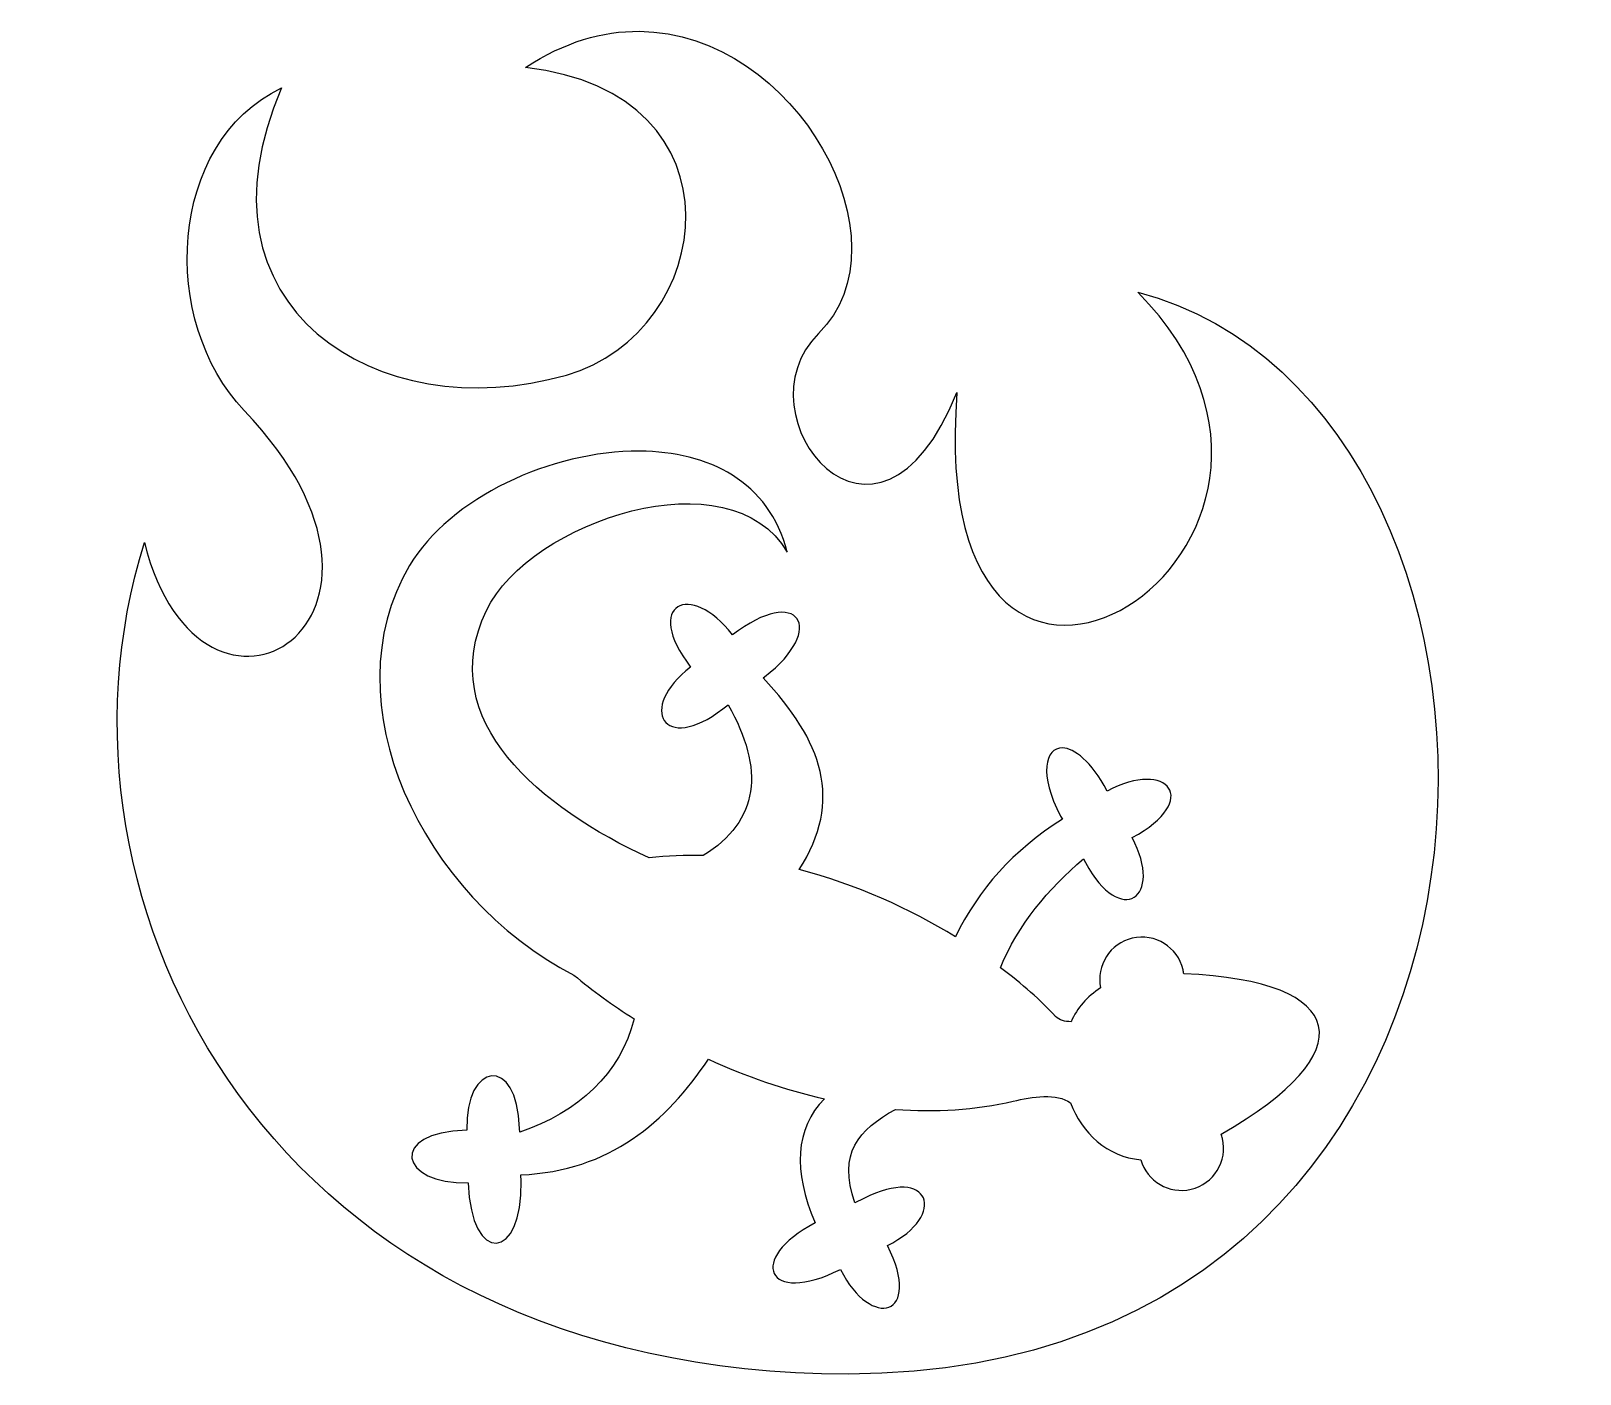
# Model space of a CAD drawing. Header units: centimetres. Extents: x -10.4 to 12.2, y -10 to 9.6.
import ezdxf

# ---------------------------------------------------------------- set-up
doc = ezdxf.new("R2010")
doc.units = ezdxf.units.CM
doc.header["$MEASUREMENT"] = 0
doc.layers.add('Layer 1', color=7, linetype='Continuous')

msp = doc.modelspace()

# ---------------------------------------------------------------- linework, layer by layer
at = {"layer": 'Layer 1'}
for points, knots in [([(-1.53386, 9.54978), (-2.06256, 9.55425), (-2.62424, 9.3973), (-3.19022, 9.01998), (-3.19022, 9.01998), (0.06456, 8.65573), (-0.41456, 5.16549), (-2.59595, 4.5409), (-2.59595, 4.5409), (-5.35361, 3.75152), (-8.13353, 5.54247), (-6.74292, 8.72481), (-6.74292, 8.72481), (-8.41581, 7.92438), (-8.52114, 5.31574), (-7.28849, 4.02435), (-7.28849, 4.02435), (-4.35739, 0.95381), (-7.91384, -1.20153), (-8.74202, 2.10048), (-8.74202, 2.10048), (-10.3944, -3.19393), (-6.85133, -10.01481), (1.51016, -10.01489), (1.51016, -10.01489), (12.08159, -10.01481), (12.16946, 4.04627), (5.72696, 5.74935), (5.72696, 5.74935), (9.36121, 2.0527), (2.58249, -2.2624), (3.09412, 4.28798), (3.09412, 4.28798), (1.92628, 1.37502), (-0.12996, 3.95536), (1.07664, 5.1458), (1.07664, 5.1458), (2.42348, 6.47472), (0.75726, 9.53017), (-1.53377, 9.54982), (-1.53377, 9.54982), (-1.53377, 9.54982), (-1.53386, 9.54978), (-1.53386, 9.54978)], [0, 0, 0, 0, 0.08333333, 0.08333333, 0.08333333, 0.08333333, 0.16666667, 0.16666667, 0.16666667, 0.16666667, 0.25, 0.25, 0.25, 0.25, 0.33333333, 0.33333333, 0.33333333, 0.33333333, 0.41666667, 0.41666667, 0.41666667, 0.41666667, 0.5, 0.5, 0.5, 0.5, 0.58333333, 0.58333333, 0.58333333, 0.58333333, 0.66666667, 0.66666667, 0.66666667, 0.66666667, 0.75, 0.75, 0.75, 0.75, 0.83333333, 0.83333333, 0.83333333, 0.83333333, 1, 1, 1, 1]), ([(-1.52859, 3.43142), (-0.52689, 3.42467), (0.35969, 2.99582), (0.62198, 1.95816), (0.62198, 1.95816), (-0.20283, 3.38327), (-3.12776, 2.42378), (-3.75952, 1.10953), (-3.75952, 1.10953), (-4.53372, -0.50061), (-2.9574, -1.77548), (-1.39023, -2.49448), (-1.39023, -2.49448), (-1.12693, -2.46433), (-0.863, -2.45337), (-0.60085, -2.46159), (-0.60085, -2.46159), (0.21544, -1.95123), (0.29374, -1.20962), (-0.23715, -0.26224), (-0.23715, -0.26224), (-0.23715, -0.26224), (-0.31752, -0.3241), (-0.31752, -0.3241), (-0.31752, -0.3241), (-1.17796, -0.9855), (-1.57168, -0.31832), (-0.78537, 0.28599), (-0.78537, 0.28599), (-1.49042, 1.20323), (-0.78596, 1.54968), (-0.1752, 0.75515), (-0.1752, 0.75515), (0.78846, 1.49604), (1.20664, 0.84792), (0.29257, 0.14498), (0.29257, 0.14498), (0.29257, 0.14498), (0.26883, 0.1279), (0.26883, 0.1279), (0.26883, 0.1279), (1.1331, -0.79178), (1.44675, -1.65146), (0.79332, -2.66573), (0.79332, -2.66573), (1.62669, -2.87876), (2.40785, -3.23744), (3.07039, -3.64474), (3.07039, -3.64474), (3.41178, -2.94939), (3.9089, -2.38586), (4.62926, -1.93036), (4.62926, -1.93036), (4.62926, -1.93036), (4.6043, -1.88431), (4.6043, -1.88431), (4.6043, -1.88431), (4.28129, -1.28068), (4.37798, -0.88712), (4.63065, -0.89201), (4.63065, -0.89201), (4.80354, -0.89538), (5.04862, -1.08514), (5.2816, -1.52057), (5.2816, -1.52057), (6.16536, -1.04795), (6.66513, -1.6534), (5.6453, -2.19922), (5.6453, -2.19922), (6.11311, -3.07353), (5.47861, -3.51975), (4.96665, -2.56292), (4.96665, -2.56292), (4.96665, -2.56292), (4.93772, -2.50768), (4.93772, -2.50768), (4.93772, -2.50768), (4.42146, -2.95453), (3.98148, -3.46194), (3.72935, -4.09421), (3.72935, -4.09421), (4.04308, -4.33128), (4.31456, -4.57282), (4.53054, -4.80314), (4.53054, -4.80314), (4.58679, -4.86319), (4.66687, -4.88301), (4.75584, -4.8809), (4.75584, -4.8809), (4.84629, -4.68495), (4.98827, -4.5132), (5.1868, -4.38804), (5.1868, -4.38804), (5.11878, -4.06229), (5.32216, -3.74076), (5.64803, -3.66461), (5.64803, -3.66461), (5.97863, -3.58736), (6.31007, -3.79255), (6.38723, -4.12319), (6.38723, -4.12319), (6.39199, -4.14343), (6.39516, -4.16367), (6.39777, -4.18391), (6.39777, -4.18391), (8.82631, -4.28267), (9.02551, -5.33391), (6.94203, -6.51757), (6.94203, -6.51757), (6.94962, -6.53899), (6.95649, -6.56083), (6.96185, -6.58348), (6.96185, -6.58348), (7.03902, -6.91408), (6.83387, -7.24552), (6.50323, -7.32268), (6.50323, -7.32268), (6.18254, -7.39765), (5.86261, -7.20642), (5.77313, -6.89316), (5.77313, -6.89316), (5.27766, -6.85057), (4.91763, -6.49973), (4.74529, -6.06287), (4.74529, -6.06287), (4.55785, -5.91722), (4.18214, -5.97643), (3.91386, -6.03926), (3.91386, -6.03926), (3.36078, -6.16846), (2.78144, -6.20304), (2.19678, -6.1591), (2.19678, -6.1591), (1.65922, -6.45756), (1.3562, -6.79529), (1.60516, -7.52167), (1.60516, -7.52167), (1.60516, -7.52167), (1.73559, -7.45576), (1.73559, -7.45576), (1.73559, -7.45576), (2.70469, -6.96724), (2.96782, -7.69738), (2.08221, -8.14365), (2.08221, -8.14365), (2.6029, -9.17664), (1.84683, -9.38508), (1.39563, -8.49027), (1.39563, -8.49027), (0.31849, -9.03322), (0.02466, -8.33214), (1.02666, -7.81419), (1.02666, -7.81419), (0.70821, -7.04471), (0.73148, -6.44736), (1.16371, -6.00362), (1.16371, -6.00362), (0.58601, -5.87416), (0.0159, -5.67694), (-0.52697, -5.42777), (-0.52697, -5.42777), (-1.14245, -6.34463), (-1.96131, -7.05815), (-3.25735, -7.1131), (-3.25735, -7.1131), (-3.25735, -7.1131), (-3.25469, -7.20671), (-3.25469, -7.20671), (-3.25469, -7.20671), (-3.22235, -8.35937), (-3.9901, -8.44413), (-4.02426, -7.22906), (-4.02426, -7.22906), (-5.02609, -7.25752), (-5.20256, -6.49226), (-4.04669, -6.45949), (-4.04669, -6.45949), (-4.07503, -5.46833), (-3.30778, -5.35342), (-3.27712, -6.43841), (-3.27712, -6.43841), (-3.27712, -6.43841), (-3.27577, -6.48851), (-3.27577, -6.48851), (-3.27577, -6.48851), (-2.42672, -6.21273), (-1.80411, -5.62736), (-1.60879, -4.84), (-1.60879, -4.84), (-1.91957, -4.64265), (-2.21407, -4.42844), (-2.48643, -4.20225), (-2.48643, -4.20225), (-4.70328, -3.05773), (-6.05772, -0.2253), (-4.87946, 1.76452), (-4.87946, 1.76452), (-4.29484, 2.75167), (-2.81627, 3.44011), (-1.52837, 3.43142), (-1.52837, 3.43142), (-1.52837, 3.43142), (-1.52859, 3.43142), (-1.52859, 3.43142)], [0, 0, 0, 0, 0.01923077, 0.01923077, 0.01923077, 0.01923077, 0.03846154, 0.03846154, 0.03846154, 0.03846154, 0.05769231, 0.05769231, 0.05769231, 0.05769231, 0.07692308, 0.07692308, 0.07692308, 0.07692308, 0.09615385, 0.09615385, 0.09615385, 0.09615385, 0.11538462, 0.11538462, 0.11538462, 0.11538462, 0.13461538, 0.13461538, 0.13461538, 0.13461538, 0.15384615, 0.15384615, 0.15384615, 0.15384615, 0.17307692, 0.17307692, 0.17307692, 0.17307692, 0.19230769, 0.19230769, 0.19230769, 0.19230769, 0.21153846, 0.21153846, 0.21153846, 0.21153846, 0.23076923, 0.23076923, 0.23076923, 0.23076923, 0.25, 0.25, 0.25, 0.25, 0.26923077, 0.26923077, 0.26923077, 0.26923077, 0.28846154, 0.28846154, 0.28846154, 0.28846154, 0.30769231, 0.30769231, 0.30769231, 0.30769231, 0.32692308, 0.32692308, 0.32692308, 0.32692308, 0.34615385, 0.34615385, 0.34615385, 0.34615385, 0.36538462, 0.36538462, 0.36538462, 0.36538462, 0.38461538, 0.38461538, 0.38461538, 0.38461538, 0.40384615, 0.40384615, 0.40384615, 0.40384615, 0.42307692, 0.42307692, 0.42307692, 0.42307692, 0.44230769, 0.44230769, 0.44230769, 0.44230769, 0.46153846, 0.46153846, 0.46153846, 0.46153846, 0.48076923, 0.48076923, 0.48076923, 0.48076923, 0.5, 0.5, 0.5, 0.5, 0.51923077, 0.51923077, 0.51923077, 0.51923077, 0.53846154, 0.53846154, 0.53846154, 0.53846154, 0.55769231, 0.55769231, 0.55769231, 0.55769231, 0.57692308, 0.57692308, 0.57692308, 0.57692308, 0.59615385, 0.59615385, 0.59615385, 0.59615385, 0.61538462, 0.61538462, 0.61538462, 0.61538462, 0.63461538, 0.63461538, 0.63461538, 0.63461538, 0.65384615, 0.65384615, 0.65384615, 0.65384615, 0.67307692, 0.67307692, 0.67307692, 0.67307692, 0.69230769, 0.69230769, 0.69230769, 0.69230769, 0.71153846, 0.71153846, 0.71153846, 0.71153846, 0.73076923, 0.73076923, 0.73076923, 0.73076923, 0.75, 0.75, 0.75, 0.75, 0.76923077, 0.76923077, 0.76923077, 0.76923077, 0.78846154, 0.78846154, 0.78846154, 0.78846154, 0.80769231, 0.80769231, 0.80769231, 0.80769231, 0.82692308, 0.82692308, 0.82692308, 0.82692308, 0.84615385, 0.84615385, 0.84615385, 0.84615385, 0.86538462, 0.86538462, 0.86538462, 0.86538462, 0.88461538, 0.88461538, 0.88461538, 0.88461538, 0.90384615, 0.90384615, 0.90384615, 0.90384615, 0.92307692, 0.92307692, 0.92307692, 0.92307692, 0.94230769, 0.94230769, 0.94230769, 0.94230769, 0.96153846, 0.96153846, 0.96153846, 0.96153846, 1, 1, 1, 1])]:
    msp.add_open_spline(points, degree=3, knots=knots, dxfattribs=at)

doc.saveas('drawing.dxf')
